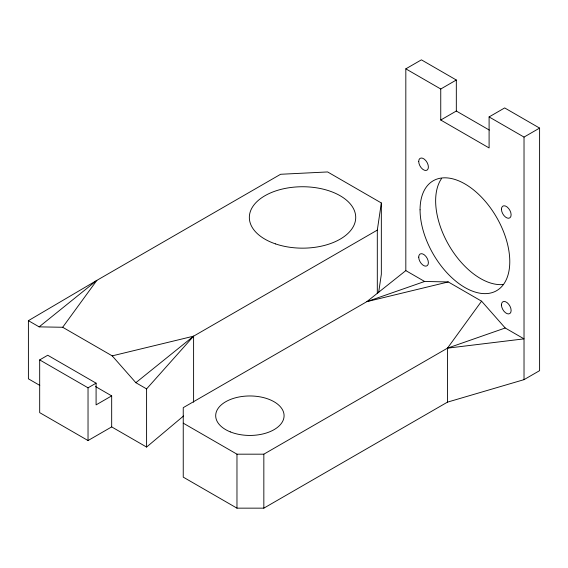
<?xml version="1.0" encoding="UTF-8"?>
<svg xmlns="http://www.w3.org/2000/svg" width="568" height="568" viewBox="0 0 568 568"><rect width="100%" height="100%" fill="white"/><g stroke="black" fill="none" stroke-linecap="round" stroke-linejoin="round"><path stroke-width="0.85" d="M377.308 293.528L377.308 230.111L381.341 202.968L327.615 171.948L280.606 174.277L96.872 280.358L28.4 320.664L28.4 378.82L39.788 385.395M378.615 292.697L381.341 274.308L381.341 202.968M183.244 423.16L236.97 454.18L263.836 454.18L447.463 348.163L481.579 301.175L448.266 281.941L424.63 281.472L366.871 301.636L183.244 407.654L183.244 477.134L236.97 508.154L263.836 508.154L447.463 402.137L524.023 379.651L539.6 370.655L539.6 128.091L504.675 107.927L489.098 116.923L489.098 147.943L440.747 120.026L440.747 89.006L405.822 68.842L405.822 270.616L366.871 301.636L448.266 281.941M39.142 326.87L62.679 327.267L96.872 280.358L39.142 326.87L28.4 320.664M111.676 426.902L111.676 395.882L96.091 404.877L96.091 383.166L47.74 355.248L39.682 359.899L39.682 412.631L88.033 440.548L111.676 426.902L146.594 447.059L146.594 388.902L193.603 336.171L377.308 230.111M146.594 447.059L183.535 415.989M62.679 327.267L112.208 355.866L135.851 382.697L193.603 336.171L193.603 402.229M405.822 68.842L421.406 59.846L456.324 80.01L456.324 111.03L489.332 130.086M440.747 89.006L456.324 80.01M440.747 120.026L456.324 111.03M39.682 359.899L88.033 387.816L96.091 383.166M489.098 116.923L524.023 137.087L539.6 128.091M447.463 348.163L505.215 327.999L524.023 338.862L447.463 348.163L447.463 402.137M112.208 355.866L193.603 336.171M405.822 270.616L424.63 281.472M135.851 382.697L146.594 388.902M95.559 386.574L111.676 395.882M481.579 301.175L505.215 327.999M524.023 137.087L524.023 379.651M263.836 454.18L263.836 508.154M236.97 454.18L236.97 508.154M88.033 387.816L88.033 440.548M502.936 284.54A63.446 36.629 60 0 1 448.784 245.042A63.446 36.629 60 0 1 441.648 178.395M230.274 431.872A34.194 19.738 0 0 0 283.95 417.423A34.194 19.738 0 0 0 235.436 397.813A34.194 19.738 0 0 0 230.274 431.872M420.064 209.819A63.446 36.629 60 0 0 487.351 293.535A63.446 36.629 60 0 0 487.351 203.813A63.446 36.629 60 0 0 420.064 209.819M418.715 161.454A6.837 3.948 60 0 0 425.972 170.478A6.837 3.948 60 0 0 425.972 160.808A6.837 3.948 60 0 0 418.715 161.454M501.452 209.223A6.837 3.948 60 0 0 508.708 218.247A6.837 3.948 60 0 0 508.708 208.577A6.837 3.948 60 0 0 501.452 209.223M501.452 304.895A6.837 3.948 60 0 0 508.708 313.919A6.837 3.948 60 0 0 508.708 304.242A6.837 3.948 60 0 0 501.452 304.895M418.715 257.126A6.837 3.948 60 0 0 425.972 266.151A6.837 3.948 60 0 0 425.972 256.48A6.837 3.948 60 0 0 418.715 257.126M275.508 243.899A53.186 30.707 0 0 0 355.717 217.743A53.186 30.707 0 0 0 276.375 190.713A53.186 30.707 0 0 0 275.508 243.899"/></g></svg>
